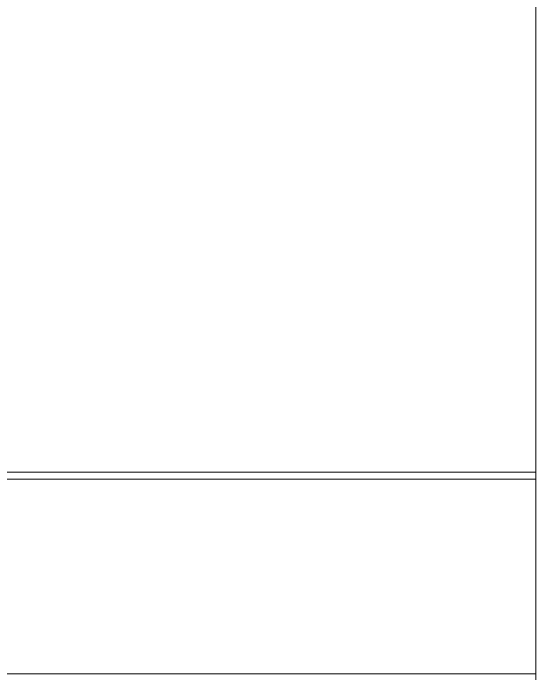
# Model space of a CAD drawing. Extents: x 4791 to 7950, y -873 to 2082.
# Drawn here: x 6737.86 to 6763.76, y 222.11 to 254.86 of the extents above; entities that cross this region are included whole.
import ezdxf

# ---------------------------------------------------------------- set-up
doc = ezdxf.new("R2010")
doc.units = 0
doc.header["$LTSCALE"] = 3
doc.header["$MEASUREMENT"] = 0
doc.layers.add('1', color=7, linetype='CONTINUOUS', true_color=0xffffff)
doc.layers.add('치수선', color=7, linetype='CONTINUOUS', lineweight=20)

msp = doc.modelspace()

# ---------------------------------------------------------------- linework, layer by layer
at = {"layer": '1', "color": 7, "linetype": 'Continuous', "lineweight": 18}
for p, q in [((6763.762, 312.111), (6763.762, 232.111)), ((6763.762, 308.093), (6763.762, 228.093)), ((6734.888, 232.111), (6763.762, 232.111)), ((6763.762, 232.111), (6763.762, 231.762)), ((6734.408, 231.762), (6763.762, 231.762)), ((6763.762, 231.762), (6763.762, 222.111)), ((6763.762, 222.111), (6638.587, 222.111))]:
    msp.add_line(p, q, dxfattribs=at)
at = {"layer": '치수선'}
msp.add_line((6763.762, 40.704), (6763.762, 1282.913), dxfattribs=at)

doc.saveas('drawing.dxf')
